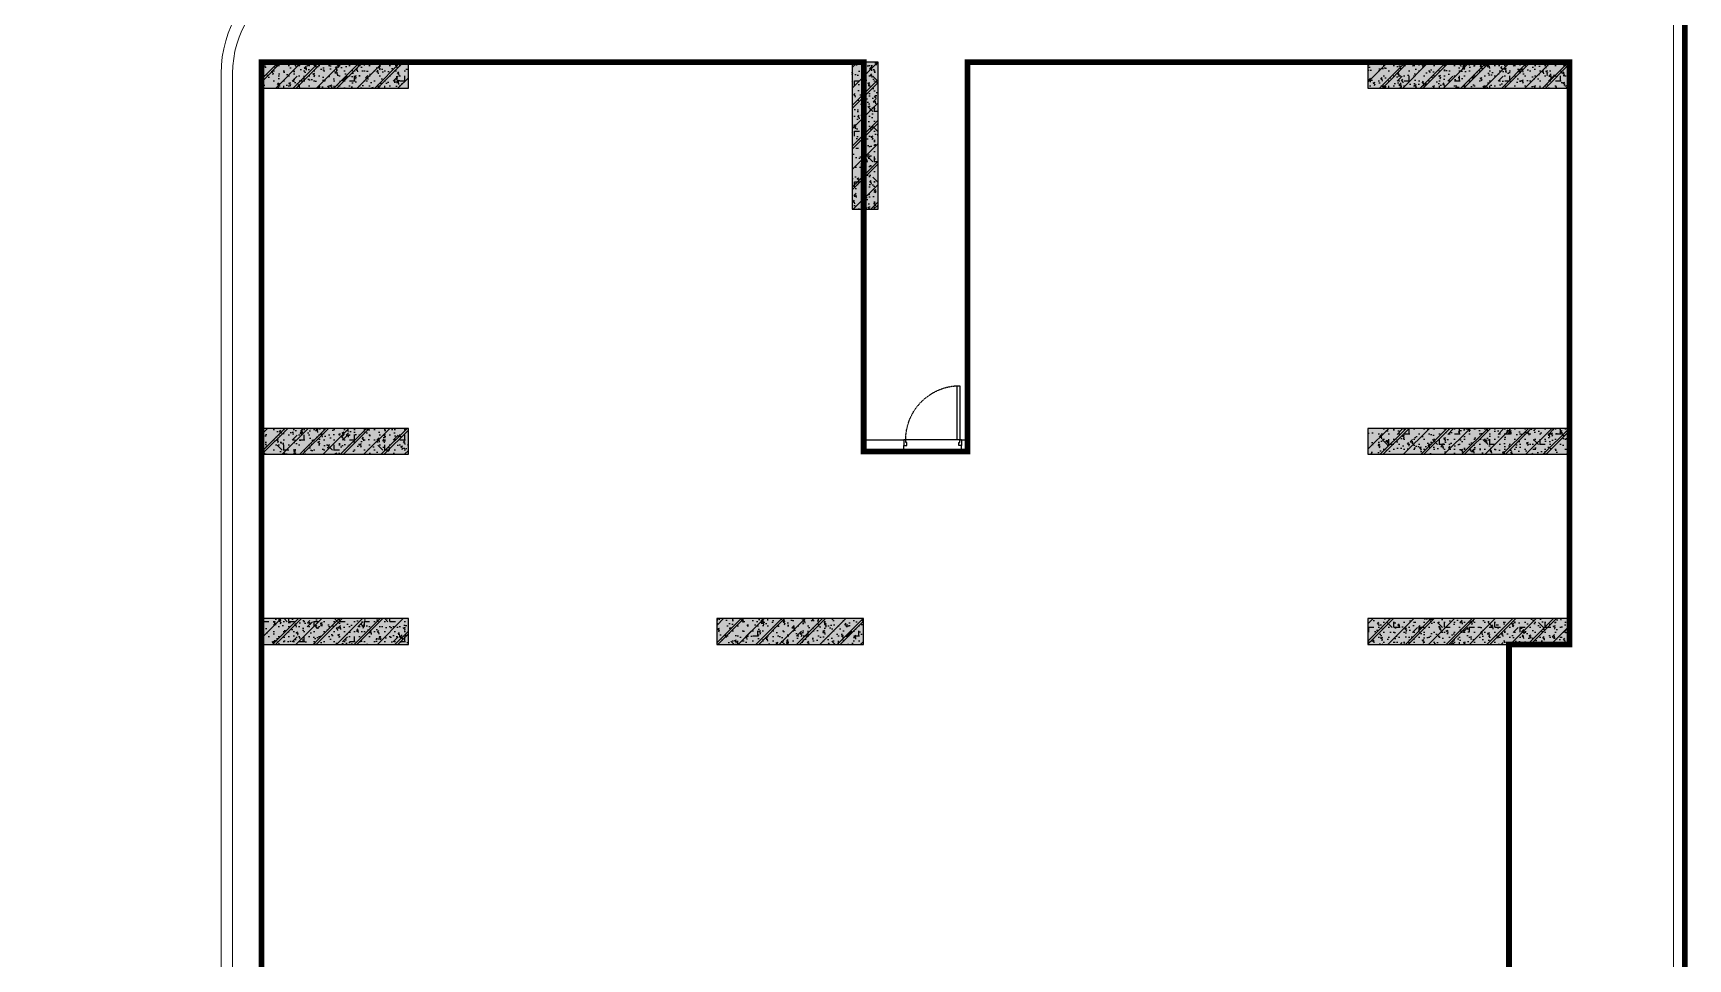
# Model space of a CAD drawing. Header units: millimetres. Extents: x 379264 to 1158416, y -283062 to 356890.
# Drawn here: x 809366 to 809941, y -7144 to -6823 of the extents above; entities that cross this region are included whole.
import ezdxf

# ---------------------------------------------------------------- set-up
doc = ezdxf.new("R2010")
doc.units = ezdxf.units.MM
for name, pattern in [('keyplan TANG 1$0$mb tang 1 TWC$0$Hidden10.5', [1.5, 1, -0.5]), ('keyplan TANG 1$0$MB_Luoi truc$1$HTT Center', [13, 10, -1, 1, -1]), ('keyplan TANG 1$0$Ranh dat$0$HTT Hidden 21', [3, 2, -1])]:
    doc.linetypes.add(name, pattern=pattern)
for name, color, linetype in [('11PM. DIM', 2, 'Continuous'), ('BLOCK A - CHI TIET THANG 4$0$DnW', 20, 'Continuous'), ('keyplan TANG 1$0$mb tang 1 TWC$0$Door', 250, 'Continuous'), ('keyplan TANG 1$0$MB_Cot tang 1$0$Concrete Hatch', 250, 'Continuous'), ('keyplan TANG 1$0$MB_Cot tang 1$0$Concrete Line', 250, 'Continuous'), ('keyplan TANG 1$0$MB_Cot tang 1$0$Concrete Solid', 250, 'Continuous')]:
    doc.layers.add(name, color=color, linetype=linetype)
for name, color, linetype, lineweight in [('keyplan TANG 1$0$Hatch vat lieu', 250, 'Continuous', 5), ('keyplan TANG 1$0$MB_Luoi truc$1$Luoi Truc', 250, 'keyplan TANG 1$0$MB_Luoi truc$1$HTT Center', 9), ('keyplan TANG 1$0$Net Thay khac', 250, 'Continuous', 15), ('keyplan TANG 1$0$Net thay Tuong', 250, 'Continuous', 20), ('keyplan TANG 1$0$Ranh dat$0$CGXD', 250, 'keyplan TANG 1$0$Ranh dat$0$HTT Hidden 21', 40)]:
    doc.layers.add(name, color=color, linetype=linetype, lineweight=lineweight)

# ---------------------------------------------------------------- blocks, each defined once
blk = doc.blocks.new('keyplan TANG 1$0$mb tang 1 TWC$0$Door 1000-1')
at = {"color": 0, "linetype": 'ByBlock'}
blk.add_lwpolyline([(30, 100), (75, 100), (75, 1040.000000000015), (30, 1040.000000000015)], close=True, dxfattribs=at)
for points in [[(50, 55), (30, 55), (30, 100), (0, 100), (0, 0), (50, 0), (50, 55)], [(950.0000000000146, 55), (970.0000000000146, 55), (970.0000000000146, 100), (1000.000000000015, 100), (1000.000000000015, 0), (950.0000000000146, 0), (950.0000000000146, 55)]]:
    blk.add_lwpolyline(points, dxfattribs=at)
at = {"color": 0, "linetype": 'keyplan TANG 1$0$mb tang 1 TWC$0$Hidden10.5'}
blk.add_arc((30, 100), 940.0000000000146, 0, 90, dxfattribs=at)
blk = doc.blocks.new('*U1423')
at = {"layer": 'keyplan TANG 1$0$mb tang 1 TWC$0$Door', "xscale": -1, "rotation": 180}
blk.add_blockref('keyplan TANG 1$0$mb tang 1 TWC$0$Door 1000-1', (0, 110), dxfattribs=at)
blk = doc.blocks.new('*U1380')
at = {"layer": 'keyplan TANG 1$0$MB_Cot tang 1$0$Concrete Hatch'}
h = blk.add_hatch(dxfattribs=at)
h.set_pattern_fill('CONCRETE', color=256, scale=50, style=0, pattern_type=2)
h.set_pattern_definition([(45, (0, -2300), (-176.7766952966369, 176.7766952966369), []), (45, (0, -2250), (-353.5533905932737, 353.5533905932738), []), (49.99999999999999, (0, -2300), (358.6300913003767, -31.37606749129755), [37.5, -412.5]), (355, (0, -2300), (-69.3756668065, 376.0960668500059), [30, -330]), (100.4514, (29.88584, -2302.614669999999), (289.2546908570108, 344.7197710304768), [31.870095, -350.571056]), (46.18420000000001, (0, -2200), (533.6205243128222, -82.75950716450905), [56.25, -618.75]), (96.6356, (44.46837249999999, -2206.8966535), (467.3313527743517, 487.0589354502209), [47.805144, -525.8565]), (351.1842, (0, -2200), (467.3309725668136, 487.0593004626623), [45, -495]), (21, (50, -2225), (298.4535260592309, -201.3094453326694), [37.5, -412.5]), (326.0000000000001, (50, -2225), (121.6576659607909, 362.5750225234265), [30, -330]), (71.4514, (74.8711165, -2241.775803), (420.111314290745, 161.2652483549762), [31.870095, -350.571056]), (37.50000000000001, (0, -2300), (6.079927658645334, 166.4469269156558), [0, -326, 0, -335, 0, -331.25]), (7.499999999999999, (0, -2300), (131.5347687210743, 197.2058559411801), [0, -191, 0, -318.5, 0, -126.25]), (327.5, (-111.5, -2300), (266.9112180862045, -11.2774358671899), [0, -125, 0, -390, 0, -517.5]), (317.5, (-161.5, -2300), (291.5930846711931, 50.05249116615882), [0, -162.5, 0, -259, 0, -367.5]), (0, (175, -2125), (0, 875), [87.5, -787.5]), (0, (437.5, -1950), (0, 875), [87.5, -787.5]), (0, (262.5, -1600), (0, 875), [87.5, -350, 87.5, -350]), (90, (175, -2125), (-875, 5.35782974626967e-14), [87.5, -787.5]), (90, (262.5, -1600), (-875, 5.35782974626967e-14), [87.5, -787.5]), (90, (525, -1950), (-875, 5.35782974626967e-14), [87.5, -787.5]), (90, (700, -1687.5), (-875, 5.35782974626967e-14), [87.5, -787.5]), (135, (262.5, -2125), (-875.016357447105, 8.881784197001252e-14), [123.76, -1113.7]), (135, (350, -1600), (-875.016357447105, 8.881784197001252e-14), [123.76, -1113.7]), (45, (437.5, -1950), (8.881784197001252e-14, 875.016357447105), [123.76, -247.485, 123.76, -742.455]), (0, (-175, -2300), (87.5, 87.5), [-175, 0])])
h.paths.add_polyline_path([(-200, 150), (-200, -2400), (250, -2400), (250, 150)])
at = {"layer": 'keyplan TANG 1$0$MB_Cot tang 1$0$Concrete Solid'}
blk.add_hatch(color=256, dxfattribs=at).paths.add_polyline_path([(-200, 150), (-200, -2400), (250, -2400), (250, 150)])
at = {"layer": 'keyplan TANG 1$0$MB_Cot tang 1$0$Concrete Line'}
blk.add_lwpolyline([(-200, 150), (-200, -2400), (250, -2400), (250, 150)], close=True, dxfattribs=at)
blk = doc.blocks.new('*U1391')
at = {"layer": 'keyplan TANG 1$0$MB_Cot tang 1$0$Concrete Hatch'}
h = blk.add_hatch(dxfattribs=at)
h.set_pattern_fill('CONCRETE', color=256, scale=50, style=0, pattern_type=2)
h.set_pattern_definition([(45, (1050, -199.9999999999998), (-176.7766952966369, 176.7766952966369), []), (45, (1050, -149.9999999999998), (-353.5533905932737, 353.5533905932738), []), (49.99999999999999, (1050, -199.9999999999998), (358.6300913003767, -31.37606749129755), [37.5, -412.5]), (355, (1050, -199.9999999999998), (-69.3756668065, 376.0960668500059), [30, -330]), (100.4514, (1079.88584, -202.6146699999998), (289.2546908570108, 344.7197710304768), [31.870095, -350.571056]), (46.18420000000001, (1050, -99.99999999999983), (533.6205243128222, -82.75950716450905), [56.25, -618.75]), (96.6356, (1094.4683725, -106.8966534999998), (467.3313527743517, 487.0589354502209), [47.805144, -525.8565]), (351.1842, (1050, -99.99999999999983), (467.3309725668136, 487.0593004626623), [45, -495]), (21, (1100, -124.9999999999998), (298.4535260592309, -201.3094453326694), [37.5, -412.5]), (326.0000000000001, (1100, -124.9999999999998), (121.6576659607909, 362.5750225234265), [30, -330]), (71.4514, (1124.8711165, -141.7758029999998), (420.111314290745, 161.2652483549762), [31.870095, -350.571056]), (37.50000000000001, (1050, -199.9999999999998), (6.079927658645334, 166.4469269156558), [0, -326, 0, -335, 0, -331.25]), (7.499999999999999, (1050, -199.9999999999998), (131.5347687210743, 197.2058559411801), [0, -191, 0, -318.5, 0, -126.25]), (327.5, (938.5, -199.9999999999998), (266.9112180862045, -11.2774358671899), [0, -125, 0, -390, 0, -517.5]), (317.5, (888.5, -199.9999999999998), (291.5930846711931, 50.05249116615882), [0, -162.5, 0, -259, 0, -367.5]), (0, (1225, -24.99999999999983), (0, 875), [87.5, -787.5]), (0, (1487.5, 150.0000000000002), (0, 875), [87.5, -787.5]), (0, (1312.5, 500.0000000000002), (0, 875), [87.5, -350, 87.5, -350]), (90, (1225, -24.99999999999983), (-875, 5.35782974626967e-14), [87.5, -787.5]), (90, (1312.5, 500.0000000000002), (-875, 5.35782974626967e-14), [87.5, -787.5]), (90, (1575, 150.0000000000002), (-875, 5.35782974626967e-14), [87.5, -787.5]), (90, (1750, 412.5000000000002), (-875, 5.35782974626967e-14), [87.5, -787.5]), (135, (1312.5, -24.99999999999983), (-875.016357447105, 8.881784197001252e-14), [123.76, -1113.7]), (135, (1400, 500.0000000000002), (-875.016357447105, 8.881784197001252e-14), [123.76, -1113.7]), (45, (1487.5, 150.0000000000002), (8.881784197001252e-14, 875.016357447105), [123.76, -247.485, 123.76, -742.455]), (0, (875, -199.9999999999998), (87.5, 87.5), [-175, 0])])
h.paths.add_polyline_path([(-1200, 150), (-1200, -299.9999999999998), (2300, -299.9999999999999), (2300, 150)])
at = {"layer": 'keyplan TANG 1$0$MB_Cot tang 1$0$Concrete Solid'}
blk.add_hatch(color=256, dxfattribs=at).paths.add_polyline_path([(-1200, 150), (-1200, -299.9999999999998), (2300, -299.9999999999999), (2300, 150)])
at = {"layer": 'keyplan TANG 1$0$MB_Cot tang 1$0$Concrete Line'}
blk.add_lwpolyline([(-1200, 150), (-1200, -299.9999999999998), (2300, -299.9999999999999), (2300, 150)], close=True, dxfattribs=at)
blk = doc.blocks.new('*U1388')
at = {"layer": 'keyplan TANG 1$0$MB_Cot tang 1$0$Concrete Hatch'}
h = blk.add_hatch(dxfattribs=at)
h.set_pattern_fill('CONCRETE', color=256, scale=50, style=0, pattern_type=2)
h.set_pattern_definition([(45, (2000, -199.9999999999998), (-176.7766952966369, 176.7766952966369), []), (45, (2000, -149.9999999999998), (-353.5533905932737, 353.5533905932738), []), (49.99999999999999, (2000, -199.9999999999998), (358.6300913003767, -31.37606749129755), [37.5, -412.5]), (355, (2000, -199.9999999999998), (-69.3756668065, 376.0960668500059), [30, -330]), (100.4514, (2029.88584, -202.6146699999998), (289.2546908570108, 344.7197710304768), [31.870095, -350.571056]), (46.18420000000001, (2000, -99.99999999999983), (533.6205243128222, -82.75950716450905), [56.25, -618.75]), (96.6356, (2044.4683725, -106.8966534999998), (467.3313527743517, 487.0589354502209), [47.805144, -525.8565]), (351.1842, (2000, -99.99999999999983), (467.3309725668136, 487.0593004626623), [45, -495]), (21, (2050, -124.9999999999998), (298.4535260592309, -201.3094453326694), [37.5, -412.5]), (326.0000000000001, (2050, -124.9999999999998), (121.6576659607909, 362.5750225234265), [30, -330]), (71.4514, (2074.8711165, -141.7758029999998), (420.111314290745, 161.2652483549762), [31.870095, -350.571056]), (37.50000000000001, (2000, -199.9999999999998), (6.079927658645334, 166.4469269156558), [0, -326, 0, -335, 0, -331.25]), (7.499999999999999, (2000, -199.9999999999998), (131.5347687210743, 197.2058559411801), [0, -191, 0, -318.5, 0, -126.25]), (327.5, (1888.5, -199.9999999999998), (266.9112180862045, -11.2774358671899), [0, -125, 0, -390, 0, -517.5]), (317.5, (1838.5, -199.9999999999998), (291.5930846711931, 50.05249116615882), [0, -162.5, 0, -259, 0, -367.5]), (0, (2175, -24.99999999999983), (0, 875), [87.5, -787.5]), (0, (2437.5, 150.0000000000002), (0, 875), [87.5, -787.5]), (0, (2262.5, 500.0000000000002), (0, 875), [87.5, -350, 87.5, -350]), (90, (2175, -24.99999999999983), (-875, 5.35782974626967e-14), [87.5, -787.5]), (90, (2262.5, 500.0000000000002), (-875, 5.35782974626967e-14), [87.5, -787.5]), (90, (2525, 150.0000000000002), (-875, 5.35782974626967e-14), [87.5, -787.5]), (90, (2700, 412.5000000000002), (-875, 5.35782974626967e-14), [87.5, -787.5]), (135, (2262.5, -24.99999999999983), (-875.016357447105, 8.881784197001252e-14), [123.76, -1113.7]), (135, (2350, 500.0000000000002), (-875.016357447105, 8.881784197001252e-14), [123.76, -1113.7]), (45, (2437.5, 150.0000000000002), (8.881784197001252e-14, 875.016357447105), [123.76, -247.485, 123.76, -742.455]), (0, (1825, -199.9999999999998), (87.5, 87.5), [-175, 0])])
h.paths.add_polyline_path([(-250, 150), (-250, -299.9999999999998), (2300, -299.9999999999999), (2300, 150)])
at = {"layer": 'keyplan TANG 1$0$MB_Cot tang 1$0$Concrete Solid'}
blk.add_hatch(color=256, dxfattribs=at).paths.add_polyline_path([(-250, 150), (-250, -299.9999999999998), (2300, -299.9999999999999), (2300, 150)])
at = {"layer": 'keyplan TANG 1$0$MB_Cot tang 1$0$Concrete Line'}
blk.add_lwpolyline([(-250, 150), (-250, -299.9999999999998), (2300, -299.9999999999999), (2300, 150)], close=True, dxfattribs=at)
blk = doc.blocks.new('*U1392')
at = {"layer": 'keyplan TANG 1$0$MB_Cot tang 1$0$Concrete Hatch'}
h = blk.add_hatch(dxfattribs=at)
h.set_pattern_fill('CONCRETE', color=256, scale=50, style=0, pattern_type=2)
h.set_pattern_definition([(45, (2000, -299.9999999998835), (-176.7766952966369, 176.7766952966369), []), (45, (2000, -249.9999999998835), (-353.5533905932737, 353.5533905932738), []), (49.99999999999999, (2000, -299.9999999998835), (358.6300913003767, -31.37606749129755), [37.5, -412.5]), (355, (2000, -299.9999999998835), (-69.3756668065, 376.0960668500059), [30, -330]), (100.4514, (2029.88584, -302.6146699998835), (289.2546908570108, 344.7197710304768), [31.870095, -350.571056]), (46.18420000000001, (2000, -199.9999999998835), (533.6205243128222, -82.75950716450905), [56.25, -618.75]), (96.6356, (2044.4683725, -206.8966534998835), (467.3313527743517, 487.0589354502209), [47.805144, -525.8565]), (351.1842, (2000, -199.9999999998835), (467.3309725668136, 487.0593004626623), [45, -495]), (21, (2050, -224.9999999998835), (298.4535260592309, -201.3094453326694), [37.5, -412.5]), (326.0000000000001, (2050, -224.9999999998835), (121.6576659607909, 362.5750225234265), [30, -330]), (71.4514, (2074.8711165, -241.7758029998835), (420.111314290745, 161.2652483549762), [31.870095, -350.571056]), (37.50000000000001, (2000, -299.9999999998835), (6.079927658645334, 166.4469269156558), [0, -326, 0, -335, 0, -331.25]), (7.499999999999999, (2000, -299.9999999998835), (131.5347687210743, 197.2058559411801), [0, -191, 0, -318.5, 0, -126.25]), (327.5, (1888.5, -299.9999999998835), (266.9112180862045, -11.2774358671899), [0, -125, 0, -390, 0, -517.5]), (317.5, (1838.5, -299.9999999998835), (291.5930846711931, 50.05249116615882), [0, -162.5, 0, -259, 0, -367.5]), (0, (2175, -124.9999999998835), (0, 875), [87.5, -787.5]), (0, (2437.5, 50.00000000011653), (0, 875), [87.5, -787.5]), (0, (2262.5, 400.0000000001165), (0, 875), [87.5, -350, 87.5, -350]), (90, (2175, -124.9999999998835), (-875, 5.35782974626967e-14), [87.5, -787.5]), (90, (2262.5, 400.0000000001165), (-875, 5.35782974626967e-14), [87.5, -787.5]), (90, (2525, 50.00000000011653), (-875, 5.35782974626967e-14), [87.5, -787.5]), (90, (2700, 312.5000000001165), (-875, 5.35782974626967e-14), [87.5, -787.5]), (135, (2262.5, -124.9999999998835), (-875.016357447105, 8.881784197001252e-14), [123.76, -1113.7]), (135, (2350, 400.0000000001165), (-875.016357447105, 8.881784197001252e-14), [123.76, -1113.7]), (45, (2437.5, 50.00000000011653), (8.881784197001252e-14, 875.016357447105), [123.76, -247.485, 123.76, -742.455]), (0, (1825, -299.9999999998835), (87.5, 87.5), [-175, 0])])
h.paths.add_polyline_path([(-250, 100.0000000001164), (-250, -349.9999999999999), (2300, -350), (2300, 100.0000000001164)])
at = {"layer": 'keyplan TANG 1$0$MB_Cot tang 1$0$Concrete Solid'}
blk.add_hatch(color=256, dxfattribs=at).paths.add_polyline_path([(-250, 100.0000000001164), (-250, -349.9999999999999), (2300, -350), (2300, 100.0000000001164)])
at = {"layer": 'keyplan TANG 1$0$MB_Cot tang 1$0$Concrete Line'}
blk.add_lwpolyline([(-250, 100.0000000001164), (-250, -349.9999999999999), (2300, -350), (2300, 100.0000000001164)], close=True, dxfattribs=at)
blk = doc.blocks.new('*U1399')
at = {"layer": 'keyplan TANG 1$0$MB_Cot tang 1$0$Concrete Hatch'}
h = blk.add_hatch(dxfattribs=at)
h.set_pattern_fill('CONCRETE', color=256, scale=50, style=0, pattern_type=2)
h.set_pattern_definition([(45, (1050, -399.9999999999998), (-176.7766952966369, 176.7766952966369), []), (45, (1050, -349.9999999999998), (-353.5533905932737, 353.5533905932738), []), (49.99999999999999, (1050, -399.9999999999998), (358.6300913003767, -31.37606749129755), [37.5, -412.5]), (355, (1050, -399.9999999999998), (-69.3756668065, 376.0960668500059), [30, -330]), (100.4514, (1079.88584, -402.6146699999998), (289.2546908570108, 344.7197710304768), [31.870095, -350.571056]), (46.18420000000001, (1050, -299.9999999999998), (533.6205243128222, -82.75950716450905), [56.25, -618.75]), (96.6356, (1094.4683725, -306.8966534999998), (467.3313527743517, 487.0589354502209), [47.805144, -525.8565]), (351.1842, (1050, -299.9999999999998), (467.3309725668136, 487.0593004626623), [45, -495]), (21, (1100, -324.9999999999998), (298.4535260592309, -201.3094453326694), [37.5, -412.5]), (326.0000000000001, (1100, -324.9999999999998), (121.6576659607909, 362.5750225234265), [30, -330]), (71.4514, (1124.8711165, -341.7758029999998), (420.111314290745, 161.2652483549762), [31.870095, -350.571056]), (37.50000000000001, (1050, -399.9999999999998), (6.079927658645334, 166.4469269156558), [0, -326, 0, -335, 0, -331.25]), (7.499999999999999, (1050, -399.9999999999998), (131.5347687210743, 197.2058559411801), [0, -191, 0, -318.5, 0, -126.25]), (327.5, (938.5000000000002, -399.9999999999998), (266.9112180862045, -11.2774358671899), [0, -125, 0, -390, 0, -517.5]), (317.5, (888.5000000000002, -399.9999999999998), (291.5930846711931, 50.05249116615882), [0, -162.5, 0, -259, 0, -367.5]), (0, (1225, -224.9999999999998), (0, 875), [87.5, -787.5]), (0, (1487.5, -49.99999999999983), (0, 875), [87.5, -787.5]), (0, (1312.5, 300.0000000000002), (0, 875), [87.5, -350, 87.5, -350]), (90, (1225, -224.9999999999998), (-875, 5.35782974626967e-14), [87.5, -787.5]), (90, (1312.5, 300.0000000000002), (-875, 5.35782974626967e-14), [87.5, -787.5]), (90, (1575, -49.99999999999983), (-875, 5.35782974626967e-14), [87.5, -787.5]), (90, (1750, 212.5000000000002), (-875, 5.35782974626967e-14), [87.5, -787.5]), (135, (1312.5, -224.9999999999998), (-875.016357447105, 8.881784197001252e-14), [123.76, -1113.7]), (135, (1400, 300.0000000000002), (-875.016357447105, 8.881784197001252e-14), [123.76, -1113.7]), (45, (1487.5, -49.99999999999983), (8.881784197001252e-14, 875.016357447105), [123.76, -247.485, 123.76, -742.455]), (0, (875.0000000000002, -399.9999999999998), (87.5, 87.5), [-175, 0])])
h.paths.add_polyline_path([(-1200, 50.00000000058208), (-1200, -399.9999999999998), (2300, -399.9999999999999), (2300, 50.00000000058208)])
at = {"layer": 'keyplan TANG 1$0$MB_Cot tang 1$0$Concrete Solid'}
blk.add_hatch(color=256, dxfattribs=at).paths.add_polyline_path([(-1200, 50.00000000058208), (-1200, -399.9999999999998), (2300, -399.9999999999999), (2300, 50.00000000058208)])
at = {"layer": 'keyplan TANG 1$0$MB_Cot tang 1$0$Concrete Line'}
blk.add_lwpolyline([(-1200, 50.00000000058208), (-1200, -399.9999999999998), (2300, -399.9999999999999), (2300, 50.00000000058208)], close=True, dxfattribs=at)
blk = doc.blocks.new('keyplan TANG 1')
at = {"color": 7, "const_width": 100}
blk.add_lwpolyline([(98498.4546182132, 27900.00001225973), (98498.4546182132, 38749.99999999942), (99550.00000011947, 38749.99999999993), (99550.00000011947, 48850.00000019518), (89100.00000011946, 48849.99999999988), (89100.00000011985, 42099.99999420292), (87300.00000000006, 42100.00000024412), (87301.5453854207, 48849.99999999965), (76850.00000000026, 48849.99999999965), (76849.99999952383, 32449.99999999942)], dxfattribs=at)
at = {"layer": 'keyplan TANG 1$0$Hatch vat lieu'}
blk.add_lwpolyline([(99564.43027014434, 57849.99249803316), (93994.81413051375, 57849.99249803292, 0.1109671000083495), (92796.967918818, 57580.8351350071), (77379.95600672613, 50283.97319424426, 0.2899205324482252), (76350.00000000099, 48657.00292763795), (76350.00000000099, 29149.99999999942)], format="xyb", dxfattribs=at)
at = {"layer": 'keyplan TANG 1$0$mb tang 1 TWC$0$Door'}
for p, q in [((87300.00000000006, 42300.00000024412), (87300.00000000006, 42200.00000024412)), ((87300.00000000006, 42300.00000024412), (88000.00000011982, 42300.00000024412)), ((88000.00000011982, 42300.00000024412), (88000.00000011982, 42200.00000024412)), ((89000.00000011985, 42300.00000024412), (88000.00000011982, 42300.00000024412)), ((89000.00000011985, 42300.00000024412), (89000.00000011985, 42200.00000024412)), ((89000.00000011985, 42300.00000024412), (89100.00000011985, 42300.00000024412)), ((89100.00000011985, 42300.00000024412), (89100.00000011985, 42200.00000024412)), ((87300.00000000006, 42100.00000024412), (87300.00000000006, 42200.00000024412)), ((87300.00000000006, 42100.00000024412), (88000.00000011982, 42100.00000024412)), ((88000.00000011982, 42100.00000024412), (88000.00000011982, 42200.00000024412)), ((89000.00000011985, 42100.00000024412), (89000.00000011985, 42200.00000024412)), ((89000.00000011985, 42100.00000024412), (89100.00000011985, 42100.00000024412)), ((89100.00000011985, 42100.00000024412), (89100.00000011985, 42200.00000024412))]:
    blk.add_line(p, q, dxfattribs=at)
at = {"layer": 'keyplan TANG 1$0$MB_Luoi truc$1$Luoi Truc'}
blk.add_line((101550.0000001195, -11999.99999987916), (101550.0000001195, 163996.8385842984), dxfattribs=at)
at = {"layer": 'keyplan TANG 1$0$Net Thay khac'}
blk.add_lwpolyline([(99564.43027014428, 58049.99249803316), (93994.81413051375, 58049.99249803292, 0.1109671000083497), (92711.40747512545, 57761.60960907664), (77294.39556302893, 50464.74766831164, 0.2899205324482246), (76150.00000000099, 48657.00292763783), (76150.00000000099, 23699.9998634535)], format="xyb", dxfattribs=at)
at = {"layer": 'keyplan TANG 1$0$Net thay Tuong'}
blk.add_line((101550.0000001195, 50315.80818002566), (101550.0000001195, -1999.999137968523), dxfattribs=at)
blk.add_lwpolyline([(101350.0000001195, -1799.999142951099), (101350.0000001195, 50233.18213957513), (99353.15980981669, 52237.42481985956), (99352.73490429576, 57849.99999999988), (98364.4302535425, 57850.21248321631)], dxfattribs=at)
at = {"layer": 'keyplan TANG 1$0$Ranh dat$0$CGXD', "ltscale": 0.1, "const_width": 99.99999999999987}
blk.add_lwpolyline([(-120672.6085753441, -1999.999999165535), (101549.9999992847, -1999.999999403954), (101552.6037964821, 159996.8385541439), (-8354.52076458931, 159998.1233597398), (-8358.646733760834, 83058.68978583813)], dxfattribs=at)
at = {"layer": 'keyplan TANG 1$0$mb tang 1 TWC$0$Door', "rotation": 180}
blk.add_blockref('*U1423', (89000.00000011985, 42310.00000024412), dxfattribs=at)
at = {"layer": 'keyplan TANG 1$0$MB_Cot tang 1$0$Concrete Line'}
for name, p in [('*U1388', (77099.99999999953, 48700.00000000012)), ('*U1380', (87300, 48699.99999999965)), ('*U1391', (97249.99999999953, 48700.00000000012)), ('*U1392', (77099.99999999953, 42399.99999999942)), ('*U1391', (97249.99999999953, 42349.99999999942)), ('*U1392', (77099.99999999953, 39099.99999999942)), ('*U1388', (84999.99999999953, 39049.99999999942)), ('*U1399', (97249.99999999953, 39149.99999999942))]:
    blk.add_blockref(name, p, dxfattribs=at)
blk = doc.blocks.new('A$C4BCF64AD')
at = {"layer": 'BLOCK A - CHI TIET THANG 4$0$DnW', "xscale": 0.02, "yscale": 0.02, "zscale": 0.02}
blk.add_blockref('keyplan TANG 1', (2142.393652781146, 279.9095789425264), dxfattribs=at)

msp = doc.modelspace()

# ---------------------------------------------------------------- block references
at = {"layer": '11PM. DIM'}
msp.add_blockref('A$C4BCF64AD', (805766.3179176648, -8089.955386339218), dxfattribs=at)

doc.saveas('drawing.dxf')
